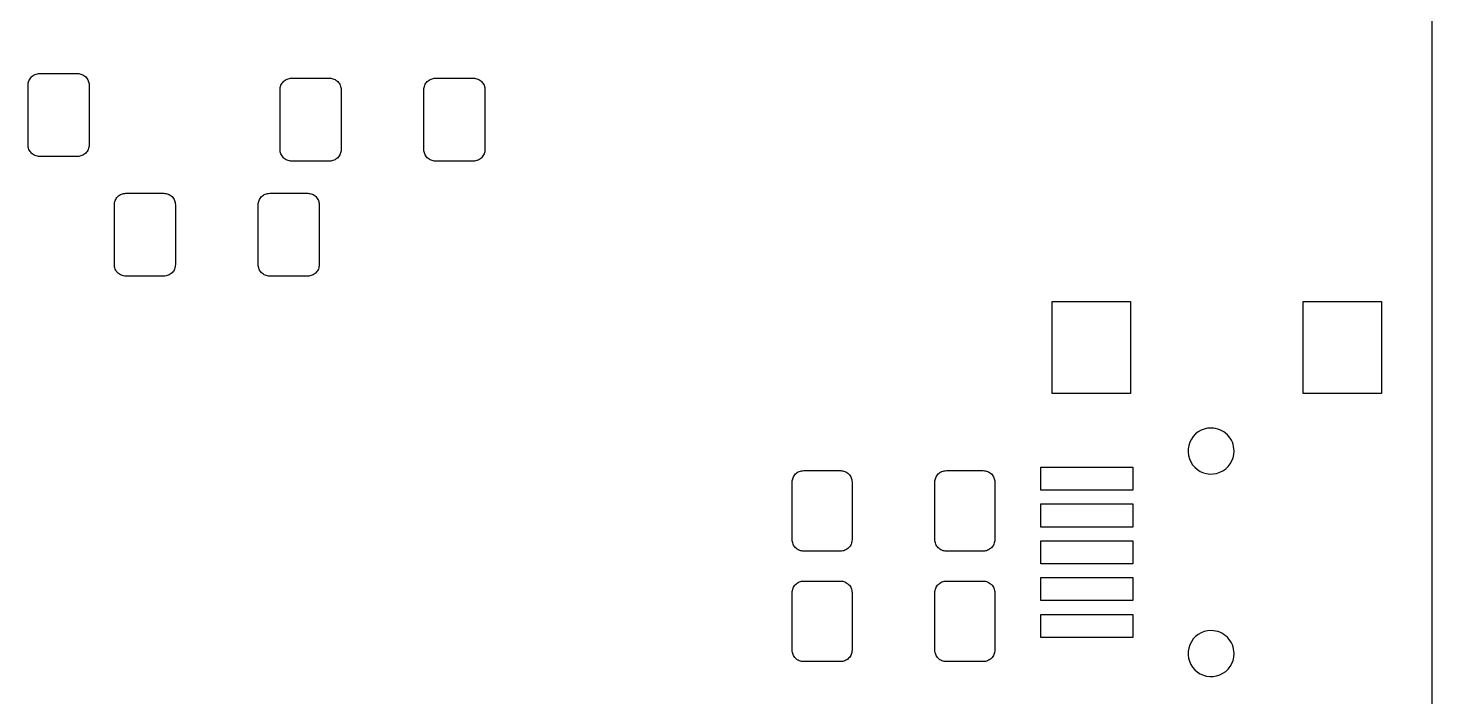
# Model space of a CAD drawing. Extents: x 0 to 61, y 0 to 68.6.
# Drawn here: x 30.49 to 60.98, y 16.34 to 30.87 of the extents above; entities that cross this region are included whole.
import ezdxf

# ---------------------------------------------------------------- set-up
doc = ezdxf.new("R2010")
doc.units = 0
doc.layers.add('Layer_1', color=7, linetype='CONTINUOUS')

msp = doc.modelspace()

# ---------------------------------------------------------------- linework, layer by layer
at = {"layer": 'Layer_1', "color": 7}
for p, q in [((60.98499, 65.505666), (60.98499, 3.125776)), ((56.187182, 22.184799), (56.187182, 22.184799)), ((56.187182, 22.184799), (56.187182, 22.184799)), ((56.187182, 17.784758), (56.187182, 17.784758)), ((56.187182, 17.784758), (56.187182, 17.784758))]:
    msp.add_line(p, q, dxfattribs=at)
at = {"layer": 'Layer_1', "color": 1}
for p, q in [((30.487195, 29.634753), (30.488211, 29.659391)), ((30.487195, 28.33478), (30.487195, 29.634753)), ((30.488211, 29.659391), (30.492021, 29.683521)), ((30.492021, 29.683521), (30.497863, 29.707397)), ((30.497863, 29.707397), (30.506245, 29.730511)), ((30.506245, 29.730511), (30.516659, 29.752609)), ((30.516659, 29.752609), (30.529359, 29.773691)), ((30.529359, 29.773691), (30.543837, 29.793503)), ((30.543837, 29.793503), (30.560347, 29.811537)), ((30.560347, 29.811537), (30.578635, 29.828047)), ((30.578635, 29.828047), (30.598193, 29.842779)), ((30.598193, 29.842779), (30.619275, 29.855225)), ((30.619275, 29.855225), (30.641373, 29.865893)), ((30.641373, 29.865893), (30.664487, 29.874021)), ((30.664487, 29.874021), (30.688363, 29.880117)), ((30.688363, 29.880117), (30.712493, 29.883673)), ((30.712493, 29.883673), (30.737131, 29.884943)), ((30.737131, 29.884943), (31.562124, 29.884943)), ((31.562124, 29.884943), (31.586508, 29.883673)), ((31.586508, 29.883673), (31.610892, 29.880117)), ((31.610892, 29.880117), (31.634768, 29.874021)), ((31.634768, 29.874021), (31.657882, 29.865893)), ((31.657882, 29.865893), (31.67998, 29.855225)), ((31.67998, 29.855225), (31.701062, 29.842779)), ((31.701062, 29.842779), (31.72062, 29.828047)), ((31.72062, 29.828047), (31.738908, 29.811537)), ((31.738908, 29.811537), (31.755418, 29.793503)), ((31.755418, 29.793503), (31.769896, 29.773691)), ((31.769896, 29.773691), (31.782596, 29.752609)), ((31.782596, 29.752609), (31.79301, 29.730511)), ((31.79301, 29.730511), (31.801392, 29.707397)), ((31.801392, 29.707397), (31.807234, 29.683521)), ((31.807234, 29.683521), (31.81079, 29.659391)), ((31.81079, 29.659391), (31.81206, 29.634753)), ((31.81206, 29.634753), (31.81206, 28.33478)), ((35.963438, 29.559315), (35.966994, 29.583699)), ((35.966994, 29.583699), (35.972836, 29.607321)), ((35.972836, 29.607321), (35.981218, 29.630435)), ((35.981218, 29.630435), (35.991632, 29.652787)), ((35.991632, 29.652787), (36.004332, 29.673615)), ((36.004332, 29.673615), (36.01881, 29.693427)), ((36.01881, 29.693427), (36.03532, 29.711715)), ((36.03532, 29.711715), (36.053608, 29.728225)), ((36.053608, 29.728225), (36.073166, 29.742703)), ((36.073166, 29.742703), (36.094248, 29.755403)), ((36.094248, 29.755403), (36.116346, 29.765817)), ((36.116346, 29.765817), (36.13946, 29.774199)), ((36.13946, 29.774199), (36.163336, 29.780041)), ((36.163336, 29.780041), (36.18772, 29.783597)), ((36.18772, 29.783597), (36.212104, 29.784867)), ((36.212104, 29.784867), (37.037096, 29.784867)), ((37.037096, 29.784867), (37.061734, 29.783597)), ((37.061734, 29.783597), (37.085864, 29.780041)), ((37.085864, 29.780041), (37.10974, 29.774199)), ((37.10974, 29.774199), (37.132854, 29.765817)), ((37.132854, 29.765817), (37.154952, 29.755403)), ((37.154952, 29.755403), (37.176034, 29.742703)), ((37.176034, 29.742703), (37.195592, 29.728225)), ((37.195592, 29.728225), (37.21388, 29.711715)), ((37.21388, 29.711715), (37.23039, 29.693427)), ((37.23039, 29.693427), (37.244868, 29.673615)), ((37.244868, 29.673615), (37.257568, 29.652787)), ((37.257568, 29.652787), (37.267982, 29.630435)), ((37.267982, 29.630435), (37.276364, 29.607321)), ((37.276364, 29.607321), (37.282206, 29.583699)), ((37.282206, 29.583699), (37.286016, 29.559315)), ((39.088401, 29.559315), (39.091957, 29.583699)), ((39.091957, 29.583699), (39.097799, 29.607321)), ((39.097799, 29.607321), (39.106181, 29.630435)), ((39.106181, 29.630435), (39.116595, 29.652787)), ((39.116595, 29.652787), (39.129295, 29.673615)), ((39.129295, 29.673615), (39.143773, 29.693427)), ((39.143773, 29.693427), (39.160283, 29.711715)), ((39.160283, 29.711715), (39.178571, 29.728225)), ((39.178571, 29.728225), (39.198129, 29.742703)), ((39.198129, 29.742703), (39.219211, 29.755403)), ((39.219211, 29.755403), (39.241563, 29.765817)), ((39.241563, 29.765817), (39.264423, 29.774199)), ((39.264423, 29.774199), (39.288299, 29.780041)), ((39.288299, 29.780041), (39.312683, 29.783597)), ((39.312683, 29.783597), (39.337067, 29.784867)), ((39.337067, 29.784867), (40.16206, 29.784867)), ((40.16206, 29.784867), (40.186698, 29.783597)), ((40.186698, 29.783597), (40.210828, 29.780041)), ((40.210828, 29.780041), (40.234704, 29.774199)), ((40.234704, 29.774199), (40.257818, 29.765817)), ((40.257818, 29.765817), (40.279916, 29.755403)), ((40.279916, 29.755403), (40.300998, 29.742703)), ((40.300998, 29.742703), (40.32081, 29.728225)), ((40.32081, 29.728225), (40.338844, 29.711715)), ((40.338844, 29.711715), (40.355354, 29.693427)), ((40.355354, 29.693427), (40.370086, 29.673615)), ((40.370086, 29.673615), (40.382532, 29.652787)), ((40.382532, 29.652787), (40.3932, 29.630435)), ((40.3932, 29.630435), (40.401328, 29.607321)), ((40.401328, 29.607321), (40.407424, 29.583699)), ((40.407424, 29.583699), (40.41098, 29.559315)), ((35.962168, 29.534931), (35.963438, 29.559315)), ((35.962168, 28.234958), (35.962168, 29.534931)), ((37.286016, 29.559315), (37.287032, 29.534931)), ((37.287032, 29.534931), (37.287032, 28.234958)), ((39.087131, 29.534931), (39.088401, 29.559315)), ((39.087131, 28.234958), (39.087131, 29.534931)), ((40.41098, 29.559315), (40.411996, 29.534931)), ((40.411996, 29.534931), (40.411996, 28.234958)), ((30.488211, 28.310396), (30.487195, 28.33478)), ((30.492021, 28.286012), (30.488211, 28.310396)), ((30.497863, 28.26239), (30.492021, 28.286012)), ((30.506245, 28.239276), (30.497863, 28.26239)), ((30.516659, 28.216924), (30.506245, 28.239276)), ((30.529359, 28.195842), (30.516659, 28.216924)), ((30.543837, 28.176284), (30.529359, 28.195842)), ((30.560347, 28.157996), (30.543837, 28.176284)), ((30.578635, 28.141486), (30.560347, 28.157996)), ((30.598193, 28.127008), (30.578635, 28.141486)), ((30.619275, 28.114308), (30.598193, 28.127008)), ((30.641373, 28.103894), (30.619275, 28.114308)), ((30.664487, 28.095512), (30.641373, 28.103894)), ((30.688363, 28.08967), (30.664487, 28.095512)), ((30.712493, 28.086114), (30.688363, 28.08967)), ((30.737131, 28.084844), (30.712493, 28.086114)), ((31.562124, 28.084844), (30.737131, 28.084844)), ((31.586508, 28.086114), (31.562124, 28.084844)), ((31.610892, 28.08967), (31.586508, 28.086114)), ((31.634768, 28.095512), (31.610892, 28.08967)), ((31.657882, 28.103894), (31.634768, 28.095512)), ((31.67998, 28.114308), (31.657882, 28.103894)), ((31.701062, 28.127008), (31.67998, 28.114308)), ((31.72062, 28.141486), (31.701062, 28.127008)), ((31.738908, 28.157996), (31.72062, 28.141486)), ((31.755418, 28.176284), (31.738908, 28.157996)), ((31.769896, 28.195842), (31.755418, 28.176284)), ((31.782596, 28.216924), (31.769896, 28.195842)), ((31.79301, 28.239276), (31.782596, 28.216924)), ((31.801392, 28.26239), (31.79301, 28.239276)), ((31.807234, 28.286012), (31.801392, 28.26239)), ((31.81079, 28.310396), (31.807234, 28.286012)), ((31.81206, 28.33478), (31.81079, 28.310396)), ((35.963438, 28.21032), (35.962168, 28.234958)), ((35.966994, 28.18619), (35.963438, 28.21032)), ((35.972836, 28.162314), (35.966994, 28.18619)), ((35.981218, 28.1392), (35.972836, 28.162314)), ((35.991632, 28.117102), (35.981218, 28.1392)), ((36.004332, 28.09602), (35.991632, 28.117102)), ((36.01881, 28.076208), (36.004332, 28.09602)), ((36.03532, 28.058174), (36.01881, 28.076208)), ((36.053608, 28.041664), (36.03532, 28.058174)), ((37.21388, 28.058174), (37.195592, 28.041664)), ((37.23039, 28.076208), (37.21388, 28.058174)), ((37.244868, 28.09602), (37.23039, 28.076208)), ((37.257568, 28.117102), (37.244868, 28.09602)), ((37.267982, 28.1392), (37.257568, 28.117102)), ((37.276364, 28.162314), (37.267982, 28.1392)), ((37.282206, 28.18619), (37.276364, 28.162314)), ((37.286016, 28.21032), (37.282206, 28.18619)), ((37.287032, 28.234958), (37.286016, 28.21032)), ((39.088401, 28.21032), (39.087131, 28.234958)), ((39.091957, 28.18619), (39.088401, 28.21032)), ((39.097799, 28.162314), (39.091957, 28.18619)), ((39.106181, 28.1392), (39.097799, 28.162314)), ((39.116595, 28.117102), (39.106181, 28.1392)), ((39.129295, 28.09602), (39.116595, 28.117102)), ((39.143773, 28.076208), (39.129295, 28.09602)), ((39.160283, 28.058174), (39.143773, 28.076208)), ((39.178571, 28.041664), (39.160283, 28.058174)), ((40.338844, 28.058174), (40.32081, 28.041664)), ((40.355354, 28.076208), (40.338844, 28.058174)), ((40.370086, 28.09602), (40.355354, 28.076208)), ((40.382532, 28.117102), (40.370086, 28.09602)), ((40.3932, 28.1392), (40.382532, 28.117102)), ((40.401328, 28.162314), (40.3932, 28.1392)), ((40.407424, 28.18619), (40.401328, 28.162314)), ((40.41098, 28.21032), (40.407424, 28.18619)), ((40.411996, 28.234958), (40.41098, 28.21032)), ((36.073166, 28.026932), (36.053608, 28.041664)), ((36.094248, 28.014486), (36.073166, 28.026932)), ((36.116346, 28.003818), (36.094248, 28.014486)), ((36.13946, 27.99569), (36.116346, 28.003818)), ((36.163336, 27.989594), (36.13946, 27.99569)), ((36.18772, 27.986038), (36.163336, 27.989594)), ((36.212104, 27.984768), (36.18772, 27.986038)), ((37.037096, 27.984768), (36.212104, 27.984768)), ((37.061734, 27.986038), (37.037096, 27.984768)), ((37.085864, 27.989594), (37.061734, 27.986038)), ((37.10974, 27.99569), (37.085864, 27.989594)), ((37.132854, 28.003818), (37.10974, 27.99569)), ((37.154952, 28.014486), (37.132854, 28.003818)), ((37.176034, 28.026932), (37.154952, 28.014486)), ((37.195592, 28.041664), (37.176034, 28.026932)), ((39.198129, 28.026932), (39.178571, 28.041664)), ((39.219211, 28.014486), (39.198129, 28.026932)), ((39.241563, 28.003818), (39.219211, 28.014486)), ((39.264423, 27.99569), (39.241563, 28.003818)), ((39.288299, 27.989594), (39.264423, 27.99569)), ((39.312683, 27.986038), (39.288299, 27.989594)), ((39.337067, 27.984768), (39.312683, 27.986038)), ((40.16206, 27.984768), (39.337067, 27.984768)), ((40.186698, 27.986038), (40.16206, 27.984768)), ((40.210828, 27.989594), (40.186698, 27.986038)), ((40.234704, 27.99569), (40.210828, 27.989594)), ((40.257818, 28.003818), (40.234704, 27.99569)), ((40.279916, 28.014486), (40.257818, 28.003818)), ((40.300998, 28.026932), (40.279916, 28.014486)), ((40.32081, 28.041664), (40.300998, 28.026932)), ((32.38102, 27.130565), (32.391688, 27.152663)), ((32.391688, 27.152663), (32.404134, 27.173745)), ((32.404134, 27.173745), (32.418866, 27.193557)), ((32.418866, 27.193557), (32.435376, 27.211591)), ((32.435376, 27.211591), (32.45341, 27.228101)), ((32.45341, 27.228101), (32.473222, 27.242833)), ((32.473222, 27.242833), (32.494304, 27.25528)), ((32.494304, 27.25528), (32.516402, 27.265694)), ((32.516402, 27.265694), (32.539516, 27.274076)), ((32.539516, 27.274076), (32.563392, 27.279918)), ((32.563392, 27.279918), (32.587522, 27.283728)), ((32.587522, 27.283728), (32.61216, 27.284744)), ((32.61216, 27.284744), (33.437153, 27.284744)), ((33.437153, 27.284744), (33.461537, 27.283728)), ((33.461537, 27.283728), (33.485921, 27.279918)), ((33.485921, 27.279918), (33.509797, 27.274076)), ((33.509797, 27.274076), (33.532911, 27.265694)), ((33.532911, 27.265694), (33.555009, 27.25528)), ((33.555009, 27.25528), (33.576091, 27.242833)), ((33.576091, 27.242833), (33.595649, 27.228101)), ((33.595649, 27.228101), (33.613937, 27.211591)), ((33.613937, 27.211591), (33.630447, 27.193557)), ((33.630447, 27.193557), (33.644925, 27.173745)), ((33.644925, 27.173745), (33.657625, 27.152663)), ((33.657625, 27.152663), (33.668039, 27.130565)), ((35.506238, 27.130565), (35.516652, 27.152663)), ((35.516652, 27.152663), (35.529352, 27.173745)), ((35.529352, 27.173745), (35.54383, 27.193557)), ((35.54383, 27.193557), (35.56034, 27.211591)), ((35.56034, 27.211591), (35.578628, 27.228101)), ((35.578628, 27.228101), (35.598186, 27.242833)), ((35.598186, 27.242833), (35.619268, 27.25528)), ((35.619268, 27.25528), (35.641366, 27.265694)), ((35.641366, 27.265694), (35.66448, 27.274076)), ((35.66448, 27.274076), (35.688356, 27.279918)), ((35.688356, 27.279918), (35.712486, 27.283728)), ((35.712486, 27.283728), (35.737124, 27.284744)), ((35.737124, 27.284744), (36.562116, 27.284744)), ((36.562116, 27.284744), (36.5865, 27.283728)), ((36.5865, 27.283728), (36.610884, 27.279918)), ((36.610884, 27.279918), (36.63476, 27.274076)), ((36.63476, 27.274076), (36.657874, 27.265694)), ((36.657874, 27.265694), (36.679972, 27.25528)), ((36.679972, 27.25528), (36.701054, 27.242833)), ((36.701054, 27.242833), (36.720612, 27.228101)), ((36.720612, 27.228101), (36.7389, 27.211591)), ((36.7389, 27.211591), (36.75541, 27.193557)), ((36.75541, 27.193557), (36.769888, 27.173745)), ((36.769888, 27.173745), (36.782588, 27.152663)), ((36.782588, 27.152663), (36.793002, 27.130565)), ((32.362224, 27.034807), (32.36324, 27.059445)), ((32.362224, 25.734835), (32.362224, 27.034807)), ((32.36324, 27.059445), (32.366796, 27.083575)), ((32.366796, 27.083575), (32.372892, 27.107451)), ((32.372892, 27.107451), (32.38102, 27.130565)), ((33.668039, 27.130565), (33.676421, 27.107451)), ((33.676421, 27.107451), (33.682263, 27.083575)), ((33.682263, 27.083575), (33.685819, 27.059445)), ((33.685819, 27.059445), (33.687089, 27.034807)), ((33.687089, 27.034807), (33.687089, 25.734835)), ((35.487188, 27.034807), (35.488204, 27.059445)), ((35.487188, 25.734835), (35.487188, 27.034807)), ((35.488204, 27.059445), (35.492014, 27.083575)), ((35.492014, 27.083575), (35.497856, 27.107451)), ((35.497856, 27.107451), (35.506238, 27.130565)), ((36.793002, 27.130565), (36.801384, 27.107451)), ((36.801384, 27.107451), (36.807226, 27.083575)), ((36.807226, 27.083575), (36.811036, 27.059445)), ((36.811036, 27.059445), (36.812052, 27.034807)), ((36.812052, 27.034807), (36.812052, 25.734835)), ((32.36324, 25.710451), (32.362224, 25.734835)), ((32.366796, 25.686067), (32.36324, 25.710451)), ((32.372892, 25.662191), (32.366796, 25.686067)), ((32.38102, 25.639077), (32.372892, 25.662191)), ((32.391688, 25.616979), (32.38102, 25.639077)), ((33.668039, 25.639077), (33.657625, 25.616979)), ((33.676421, 25.662191), (33.668039, 25.639077)), ((33.682263, 25.686067), (33.676421, 25.662191)), ((33.685819, 25.710451), (33.682263, 25.686067)), ((33.687089, 25.734835), (33.685819, 25.710451)), ((35.488204, 25.710451), (35.487188, 25.734835)), ((35.492014, 25.686067), (35.488204, 25.710451)), ((35.497856, 25.662191), (35.492014, 25.686067)), ((35.506238, 25.639077), (35.497856, 25.662191)), ((35.516652, 25.616979), (35.506238, 25.639077)), ((36.793002, 25.639077), (36.782588, 25.616979)), ((36.801384, 25.662191), (36.793002, 25.639077)), ((36.807226, 25.686067), (36.801384, 25.662191)), ((36.811036, 25.710451), (36.807226, 25.686067)), ((36.812052, 25.734835), (36.811036, 25.710451)), ((32.404134, 25.595897), (32.391688, 25.616979)), ((32.418866, 25.576339), (32.404134, 25.595897)), ((32.435376, 25.558051), (32.418866, 25.576339)), ((32.45341, 25.541541), (32.435376, 25.558051)), ((32.473222, 25.527063), (32.45341, 25.541541)), ((32.494304, 25.514363), (32.473222, 25.527063)), ((32.516402, 25.503949), (32.494304, 25.514363)), ((32.539516, 25.495567), (32.516402, 25.503949)), ((32.563392, 25.489725), (32.539516, 25.495567)), ((32.587522, 25.486169), (32.563392, 25.489725)), ((32.61216, 25.484899), (32.587522, 25.486169)), ((33.437153, 25.484899), (32.61216, 25.484899)), ((33.461537, 25.486169), (33.437153, 25.484899)), ((33.485921, 25.489725), (33.461537, 25.486169)), ((33.509797, 25.495567), (33.485921, 25.489725)), ((33.532911, 25.503949), (33.509797, 25.495567)), ((33.555009, 25.514363), (33.532911, 25.503949)), ((33.576091, 25.527063), (33.555009, 25.514363)), ((33.595649, 25.541541), (33.576091, 25.527063)), ((33.613937, 25.558051), (33.595649, 25.541541)), ((33.630447, 25.576339), (33.613937, 25.558051)), ((33.644925, 25.595897), (33.630447, 25.576339)), ((33.657625, 25.616979), (33.644925, 25.595897)), ((35.529352, 25.595897), (35.516652, 25.616979)), ((35.54383, 25.576339), (35.529352, 25.595897)), ((35.56034, 25.558051), (35.54383, 25.576339)), ((35.578628, 25.541541), (35.56034, 25.558051)), ((35.598186, 25.527063), (35.578628, 25.541541)), ((35.619268, 25.514363), (35.598186, 25.527063)), ((35.641366, 25.503949), (35.619268, 25.514363)), ((35.66448, 25.495567), (35.641366, 25.503949)), ((35.688356, 25.489725), (35.66448, 25.495567)), ((35.712486, 25.486169), (35.688356, 25.489725)), ((35.737124, 25.484899), (35.712486, 25.486169)), ((36.562116, 25.484899), (35.737124, 25.484899)), ((36.5865, 25.486169), (36.562116, 25.484899)), ((36.610884, 25.489725), (36.5865, 25.486169)), ((36.63476, 25.495567), (36.610884, 25.489725)), ((36.657874, 25.503949), (36.63476, 25.495567)), ((36.679972, 25.514363), (36.657874, 25.503949)), ((36.701054, 25.527063), (36.679972, 25.514363)), ((36.720612, 25.541541), (36.701054, 25.527063)), ((36.7389, 25.558051), (36.720612, 25.541541)), ((36.75541, 25.576339), (36.7389, 25.558051)), ((36.769888, 25.595897), (36.75541, 25.576339)), ((36.782588, 25.616979), (36.769888, 25.595897)), ((52.737098, 22.934737), (52.737098, 24.934734)), ((52.737098, 24.934734), (54.437121, 24.934734)), ((54.437121, 24.934734), (54.437121, 22.934737)), ((58.187179, 22.934737), (58.187179, 24.934734)), ((58.187179, 24.934734), (59.887202, 24.934734)), ((59.887202, 24.934734), (59.887202, 22.934737)), ((54.437121, 22.934737), (52.737098, 22.934737)), ((59.887202, 22.934737), (58.187179, 22.934737)), ((47.088389, 21.034308), (47.091945, 21.058692)), ((47.091945, 21.058692), (47.097787, 21.082314)), ((47.097787, 21.082314), (47.106169, 21.105428)), ((47.106169, 21.105428), (47.116583, 21.12778)), ((47.116583, 21.12778), (47.129283, 21.148862)), ((47.129283, 21.148862), (47.143761, 21.16842)), ((47.143761, 21.16842), (47.160271, 21.186708)), ((47.160271, 21.186708), (47.178559, 21.203219)), ((47.178559, 21.203219), (47.198117, 21.217697)), ((47.198117, 21.217697), (47.219199, 21.230397)), ((47.219199, 21.230397), (47.241551, 21.240811)), ((47.241551, 21.240811), (47.264665, 21.249193)), ((47.264665, 21.249193), (47.288287, 21.255035)), ((47.288287, 21.255035), (47.312671, 21.258591)), ((47.312671, 21.258591), (47.337055, 21.259861)), ((47.337055, 21.259861), (48.137156, 21.259861)), ((48.137156, 21.259861), (48.16154, 21.258591)), ((48.16154, 21.258591), (48.185924, 21.255035)), ((48.185924, 21.255035), (48.2098, 21.249193)), ((48.2098, 21.249193), (48.232914, 21.240811)), ((48.232914, 21.240811), (48.255012, 21.230397)), ((48.255012, 21.230397), (48.276094, 21.217697)), ((48.276094, 21.217697), (48.295652, 21.203219)), ((48.295652, 21.203219), (48.31394, 21.186708)), ((48.31394, 21.186708), (48.33045, 21.16842)), ((48.33045, 21.16842), (48.344928, 21.148862)), ((48.344928, 21.148862), (48.357628, 21.12778)), ((48.357628, 21.12778), (48.368042, 21.105428)), ((48.368042, 21.105428), (48.376424, 21.082314)), ((48.376424, 21.082314), (48.382266, 21.058692)), ((48.382266, 21.058692), (48.385822, 21.034308)), ((50.188207, 21.034308), (50.192017, 21.058692)), ((50.192017, 21.058692), (50.197859, 21.082314)), ((50.197859, 21.082314), (50.206241, 21.105428)), ((50.206241, 21.105428), (50.216655, 21.12778)), ((50.216655, 21.12778), (50.229355, 21.148862)), ((50.229355, 21.148862), (50.243833, 21.16842)), ((50.243833, 21.16842), (50.260343, 21.186708)), ((50.260343, 21.186708), (50.278631, 21.203219)), ((50.278631, 21.203219), (50.298189, 21.217697)), ((50.298189, 21.217697), (50.319271, 21.230397)), ((50.319271, 21.230397), (50.341369, 21.240811)), ((50.341369, 21.240811), (50.364483, 21.249193)), ((50.364483, 21.249193), (50.388359, 21.255035)), ((50.388359, 21.255035), (50.412743, 21.258591)), ((50.412743, 21.258591), (50.437127, 21.259861)), ((50.437127, 21.259861), (51.237227, 21.259861)), ((51.237227, 21.259861), (51.261611, 21.258591)), ((51.261611, 21.258591), (51.285995, 21.255035)), ((51.285995, 21.255035), (51.309617, 21.249193)), ((51.309617, 21.249193), (51.332731, 21.240811)), ((51.332731, 21.240811), (51.355083, 21.230397)), ((51.355083, 21.230397), (51.375911, 21.217697)), ((51.375911, 21.217697), (51.395723, 21.203219)), ((51.395723, 21.203219), (51.414011, 21.186708)), ((51.414011, 21.186708), (51.430267, 21.16842)), ((51.430267, 21.16842), (51.444999, 21.148862)), ((51.444999, 21.148862), (51.457699, 21.12778)), ((51.457699, 21.12778), (51.468113, 21.105428)), ((51.468113, 21.105428), (51.476242, 21.082314)), ((51.476242, 21.082314), (51.482338, 21.058692)), ((51.482338, 21.058692), (51.485894, 21.034308)), ((52.487162, 20.834918), (52.487162, 21.334791)), ((52.487162, 21.334791), (54.487159, 21.334791)), ((54.487159, 21.334791), (54.487159, 20.834918)), ((47.087119, 21.009924), (47.088389, 21.034308)), ((47.087119, 19.759736), (47.087119, 21.009924)), ((48.385822, 21.034308), (48.387092, 21.009924)), ((48.387092, 21.009924), (48.387092, 19.759736)), ((50.187191, 21.009924), (50.188207, 21.034308)), ((50.187191, 19.759736), (50.187191, 21.009924)), ((51.485894, 21.034308), (51.487164, 21.009924)), ((51.487164, 21.009924), (51.487164, 19.759736)), ((54.487159, 20.834918), (52.487162, 20.834918)), ((52.487162, 20.034818), (52.487162, 20.534944)), ((52.487162, 20.534944), (54.487159, 20.534944)), ((54.487159, 20.534944), (54.487159, 20.034818)), ((54.487159, 20.034818), (52.487162, 20.034818)), ((47.088389, 19.735352), (47.087119, 19.759736)), ((47.091945, 19.710968), (47.088389, 19.735352)), ((47.097787, 19.687346), (47.091945, 19.710968)), ((47.106169, 19.664232), (47.097787, 19.687346)), ((47.116583, 19.64188), (47.106169, 19.664232)), ((47.129283, 19.621052), (47.116583, 19.64188)), ((47.143761, 19.60124), (47.129283, 19.621052)), ((47.160271, 19.582952), (47.143761, 19.60124)), ((47.178559, 19.566696), (47.160271, 19.582952)), ((47.198117, 19.551964), (47.178559, 19.566696)), ((47.219199, 19.539264), (47.198117, 19.551964)), ((47.241551, 19.52885), (47.219199, 19.539264)), ((47.264665, 19.520722), (47.241551, 19.52885)), ((47.288287, 19.514626), (47.264665, 19.520722)), ((48.2098, 19.520722), (48.185924, 19.514626)), ((48.232914, 19.52885), (48.2098, 19.520722)), ((48.255012, 19.539264), (48.232914, 19.52885)), ((48.276094, 19.551964), (48.255012, 19.539264)), ((48.295652, 19.566696), (48.276094, 19.551964)), ((48.31394, 19.582952), (48.295652, 19.566696)), ((48.33045, 19.60124), (48.31394, 19.582952)), ((48.344928, 19.621052), (48.33045, 19.60124)), ((48.357628, 19.64188), (48.344928, 19.621052)), ((48.368042, 19.664232), (48.357628, 19.64188)), ((48.376424, 19.687346), (48.368042, 19.664232)), ((48.382266, 19.710968), (48.376424, 19.687346)), ((48.385822, 19.735352), (48.382266, 19.710968)), ((48.387092, 19.759736), (48.385822, 19.735352)), ((50.188207, 19.735352), (50.187191, 19.759736)), ((50.192017, 19.710968), (50.188207, 19.735352)), ((50.197859, 19.687346), (50.192017, 19.710968)), ((50.206241, 19.664232), (50.197859, 19.687346)), ((50.216655, 19.64188), (50.206241, 19.664232)), ((50.229355, 19.621052), (50.216655, 19.64188)), ((50.243833, 19.60124), (50.229355, 19.621052)), ((50.260343, 19.582952), (50.243833, 19.60124)), ((50.278631, 19.566696), (50.260343, 19.582952)), ((50.298189, 19.551964), (50.278631, 19.566696)), ((50.319271, 19.539264), (50.298189, 19.551964)), ((50.341369, 19.52885), (50.319271, 19.539264)), ((50.364483, 19.520722), (50.341369, 19.52885)), ((50.388359, 19.514626), (50.364483, 19.520722)), ((51.309617, 19.520722), (51.285995, 19.514626)), ((51.332731, 19.52885), (51.309617, 19.520722)), ((51.355083, 19.539264), (51.332731, 19.52885)), ((51.375911, 19.551964), (51.355083, 19.539264)), ((51.395723, 19.566696), (51.375911, 19.551964)), ((51.414011, 19.582952), (51.395723, 19.566696)), ((51.430267, 19.60124), (51.414011, 19.582952)), ((51.444999, 19.621052), (51.430267, 19.60124)), ((51.457699, 19.64188), (51.444999, 19.621052)), ((51.468113, 19.664232), (51.457699, 19.64188)), ((51.476242, 19.687346), (51.468113, 19.664232)), ((51.482338, 19.710968), (51.476242, 19.687346)), ((51.485894, 19.735352), (51.482338, 19.710968)), ((51.487164, 19.759736), (51.485894, 19.735352)), ((52.487162, 19.234718), (52.487162, 19.734844)), ((52.487162, 19.734844), (54.487159, 19.734844)), ((54.487159, 19.734844), (54.487159, 19.234718)), ((47.312671, 19.51107), (47.288287, 19.514626)), ((47.337055, 19.5098), (47.312671, 19.51107)), ((48.137156, 19.5098), (47.337055, 19.5098)), ((48.16154, 19.51107), (48.137156, 19.5098)), ((48.185924, 19.514626), (48.16154, 19.51107)), ((50.412743, 19.51107), (50.388359, 19.514626)), ((50.437127, 19.5098), (50.412743, 19.51107)), ((51.237227, 19.5098), (50.437127, 19.5098)), ((51.261611, 19.51107), (51.237227, 19.5098)), ((51.285995, 19.514626), (51.261611, 19.51107)), ((54.487159, 19.234718), (52.487162, 19.234718)), ((52.487162, 18.434871), (52.487162, 18.934743)), ((52.487162, 18.934743), (54.487159, 18.934743)), ((54.487159, 18.934743), (54.487159, 18.434871)), ((47.087119, 18.609877), (47.088389, 18.634261)), ((47.087119, 17.359943), (47.087119, 18.609877)), ((47.088389, 18.634261), (47.091945, 18.658645)), ((47.091945, 18.658645), (47.097787, 18.682521)), ((47.097787, 18.682521), (47.106169, 18.705635)), ((47.106169, 18.705635), (47.116583, 18.727733)), ((47.116583, 18.727733), (47.129283, 18.748815)), ((47.129283, 18.748815), (47.143761, 18.768373)), ((47.143761, 18.768373), (47.160271, 18.786661)), ((47.160271, 18.786661), (47.178559, 18.803171)), ((47.178559, 18.803171), (47.198117, 18.817649)), ((47.198117, 18.817649), (47.219199, 18.830349)), ((47.219199, 18.830349), (47.241551, 18.840763)), ((47.241551, 18.840763), (47.264665, 18.849145)), ((47.264665, 18.849145), (47.288287, 18.854987)), ((47.288287, 18.854987), (47.312671, 18.858543)), ((47.312671, 18.858543), (47.337055, 18.859813)), ((47.337055, 18.859813), (48.137156, 18.859813)), ((48.137156, 18.859813), (48.16154, 18.858543)), ((48.16154, 18.858543), (48.185924, 18.854987)), ((48.185924, 18.854987), (48.2098, 18.849145)), ((48.2098, 18.849145), (48.232914, 18.840763)), ((48.232914, 18.840763), (48.255012, 18.830349)), ((48.255012, 18.830349), (48.276094, 18.817649)), ((48.276094, 18.817649), (48.295652, 18.803171)), ((48.295652, 18.803171), (48.31394, 18.786661)), ((48.31394, 18.786661), (48.33045, 18.768373)), ((48.33045, 18.768373), (48.344928, 18.748815)), ((48.344928, 18.748815), (48.357628, 18.727733)), ((48.357628, 18.727733), (48.368042, 18.705635)), ((48.368042, 18.705635), (48.376424, 18.682521)), ((48.376424, 18.682521), (48.382266, 18.658645)), ((48.382266, 18.658645), (48.385822, 18.634261)), ((48.385822, 18.634261), (48.387092, 18.609877)), ((48.387092, 18.609877), (48.387092, 17.359943)), ((50.187191, 18.609877), (50.188207, 18.634261)), ((50.187191, 17.359943), (50.187191, 18.609877)), ((50.188207, 18.634261), (50.192017, 18.658645)), ((50.192017, 18.658645), (50.197859, 18.682521)), ((50.197859, 18.682521), (50.206241, 18.705635)), ((50.206241, 18.705635), (50.216655, 18.727733)), ((50.216655, 18.727733), (50.229355, 18.748815)), ((50.229355, 18.748815), (50.243833, 18.768373)), ((50.243833, 18.768373), (50.260343, 18.786661)), ((50.260343, 18.786661), (50.278631, 18.803171)), ((50.278631, 18.803171), (50.298189, 18.817649)), ((50.298189, 18.817649), (50.319271, 18.830349)), ((50.319271, 18.830349), (50.341369, 18.840763)), ((50.341369, 18.840763), (50.364483, 18.849145)), ((50.364483, 18.849145), (50.388359, 18.854987)), ((50.388359, 18.854987), (50.412743, 18.858543)), ((50.412743, 18.858543), (50.437127, 18.859813)), ((50.437127, 18.859813), (51.237227, 18.859813)), ((51.237227, 18.859813), (51.261611, 18.858543)), ((51.261611, 18.858543), (51.285995, 18.854987)), ((51.285995, 18.854987), (51.309617, 18.849145)), ((51.309617, 18.849145), (51.332731, 18.840763)), ((51.332731, 18.840763), (51.355083, 18.830349)), ((51.355083, 18.830349), (51.375911, 18.817649)), ((51.375911, 18.817649), (51.395723, 18.803171)), ((51.395723, 18.803171), (51.414011, 18.786661)), ((51.414011, 18.786661), (51.430267, 18.768373)), ((51.430267, 18.768373), (51.444999, 18.748815)), ((51.444999, 18.748815), (51.457699, 18.727733)), ((51.457699, 18.727733), (51.468113, 18.705635)), ((51.468113, 18.705635), (51.476242, 18.682521)), ((51.476242, 18.682521), (51.482338, 18.658645)), ((51.482338, 18.658645), (51.485894, 18.634261)), ((51.485894, 18.634261), (51.487164, 18.609877)), ((51.487164, 18.609877), (51.487164, 17.359943)), ((54.487159, 18.434871), (52.487162, 18.434871)), ((52.487162, 17.634771), (52.487162, 18.134897)), ((52.487162, 18.134897), (54.487159, 18.134897)), ((54.487159, 18.134897), (54.487159, 17.634771)), ((54.487159, 17.634771), (52.487162, 17.634771)), ((47.088389, 17.335305), (47.087119, 17.359943)), ((47.091945, 17.311175), (47.088389, 17.335305)), ((47.097787, 17.287299), (47.091945, 17.311175)), ((47.106169, 17.264185), (47.097787, 17.287299)), ((47.116583, 17.242087), (47.106169, 17.264185)), ((47.129283, 17.221005), (47.116583, 17.242087)), ((47.143761, 17.201193), (47.129283, 17.221005)), ((47.160271, 17.183159), (47.143761, 17.201193)), ((47.178559, 17.166649), (47.160271, 17.183159)), ((47.198117, 17.151916), (47.178559, 17.166649)), ((47.219199, 17.13947), (47.198117, 17.151916)), ((47.241551, 17.128802), (47.219199, 17.13947)), ((47.264665, 17.120674), (47.241551, 17.128802)), ((47.288287, 17.114578), (47.264665, 17.120674)), ((47.312671, 17.111022), (47.288287, 17.114578)), ((47.337055, 17.109752), (47.312671, 17.111022)), ((48.137156, 17.109752), (47.337055, 17.109752)), ((48.16154, 17.111022), (48.137156, 17.109752)), ((48.185924, 17.114578), (48.16154, 17.111022)), ((48.2098, 17.120674), (48.185924, 17.114578)), ((48.232914, 17.128802), (48.2098, 17.120674)), ((48.255012, 17.13947), (48.232914, 17.128802)), ((48.276094, 17.151916), (48.255012, 17.13947)), ((48.295652, 17.166649), (48.276094, 17.151916)), ((48.31394, 17.183159), (48.295652, 17.166649)), ((48.33045, 17.201193), (48.31394, 17.183159)), ((48.344928, 17.221005), (48.33045, 17.201193)), ((48.357628, 17.242087), (48.344928, 17.221005)), ((48.368042, 17.264185), (48.357628, 17.242087)), ((48.376424, 17.287299), (48.368042, 17.264185)), ((48.382266, 17.311175), (48.376424, 17.287299)), ((48.385822, 17.335305), (48.382266, 17.311175)), ((48.387092, 17.359943), (48.385822, 17.335305)), ((50.188207, 17.335305), (50.187191, 17.359943)), ((50.192017, 17.311175), (50.188207, 17.335305)), ((50.197859, 17.287299), (50.192017, 17.311175)), ((50.206241, 17.264185), (50.197859, 17.287299)), ((50.216655, 17.242087), (50.206241, 17.264185)), ((50.229355, 17.221005), (50.216655, 17.242087)), ((50.243833, 17.201193), (50.229355, 17.221005)), ((50.260343, 17.183159), (50.243833, 17.201193)), ((50.278631, 17.166649), (50.260343, 17.183159)), ((50.298189, 17.151916), (50.278631, 17.166649)), ((50.319271, 17.13947), (50.298189, 17.151916)), ((50.341369, 17.128802), (50.319271, 17.13947)), ((50.364483, 17.120674), (50.341369, 17.128802)), ((50.388359, 17.114578), (50.364483, 17.120674)), ((50.412743, 17.111022), (50.388359, 17.114578)), ((50.437127, 17.109752), (50.412743, 17.111022)), ((51.237227, 17.109752), (50.437127, 17.109752)), ((51.261611, 17.111022), (51.237227, 17.109752)), ((51.285995, 17.114578), (51.261611, 17.111022)), ((51.309617, 17.120674), (51.285995, 17.114578)), ((51.332731, 17.128802), (51.309617, 17.120674)), ((51.355083, 17.13947), (51.332731, 17.128802)), ((51.375911, 17.151916), (51.355083, 17.13947)), ((51.395723, 17.166649), (51.375911, 17.151916)), ((51.414011, 17.183159), (51.395723, 17.166649)), ((51.430267, 17.201193), (51.414011, 17.183159)), ((51.444999, 17.221005), (51.430267, 17.201193)), ((51.457699, 17.242087), (51.444999, 17.221005)), ((51.468113, 17.264185), (51.457699, 17.242087)), ((51.476242, 17.287299), (51.468113, 17.264185)), ((51.482338, 17.311175), (51.476242, 17.287299)), ((51.485894, 17.335305), (51.482338, 17.311175)), ((51.487164, 17.359943), (51.485894, 17.335305))]:
    msp.add_line(p, q, dxfattribs=at)
at = {"layer": 'Layer_1', "color": 7}
for points in [[(56.187182, 22.184799), (55.984951, 22.184799), (55.802633, 22.062979), (55.725243, 21.876142)], [(56.187182, 22.184799), (55.984951, 22.184799), (55.802633, 22.062979), (55.725243, 21.876142)], [(56.540735, 22.038353), (56.446967, 22.132121), (56.31979, 22.184799), (56.187182, 22.184799)], [(56.540735, 22.038353), (56.446967, 22.132121), (56.31979, 22.184799), (56.187182, 22.184799)], [(56.687181, 21.6848), (56.687181, 21.817408), (56.634503, 21.944585), (56.540735, 22.038353)], [(56.687181, 21.6848), (56.687181, 21.817408), (56.634503, 21.944585), (56.540735, 22.038353)], [(55.725243, 21.876142), (55.647852, 21.689305), (55.69063, 21.474246), (55.833629, 21.331247)], [(55.725243, 21.876142), (55.647852, 21.689305), (55.69063, 21.474246), (55.833629, 21.331247)], [(56.378523, 21.222861), (56.56536, 21.300251), (56.687181, 21.482569), (56.687181, 21.6848)], [(56.378523, 21.222861), (56.56536, 21.300251), (56.687181, 21.482569), (56.687181, 21.6848)], [(55.833629, 21.331247), (55.976628, 21.188249), (56.191686, 21.145471), (56.378523, 21.222861)], [(55.833629, 21.331247), (55.976628, 21.188249), (56.191686, 21.145471), (56.378523, 21.222861)], [(56.187182, 17.784758), (55.984951, 17.784758), (55.802633, 17.662937), (55.725243, 17.4761)], [(56.187182, 17.784758), (55.984951, 17.784758), (55.802633, 17.662937), (55.725243, 17.4761)], [(56.540735, 17.638311), (56.446967, 17.732079), (56.31979, 17.784758), (56.187182, 17.784758)], [(56.540735, 17.638311), (56.446967, 17.732079), (56.31979, 17.784758), (56.187182, 17.784758)], [(55.725243, 17.4761), (55.647852, 17.289263), (55.69063, 17.074204), (55.833629, 16.931206)], [(55.725243, 17.4761), (55.647852, 17.289263), (55.69063, 17.074204), (55.833629, 16.931206)], [(56.687181, 17.284759), (56.687181, 17.417367), (56.634503, 17.544543), (56.540735, 17.638311)], [(56.687181, 17.284759), (56.687181, 17.417367), (56.634503, 17.544543), (56.540735, 17.638311)], [(56.378523, 16.822819), (56.56536, 16.90021), (56.687181, 17.082528), (56.687181, 17.284759)], [(56.378523, 16.822819), (56.56536, 16.90021), (56.687181, 17.082528), (56.687181, 17.284759)], [(55.833629, 16.931206), (55.976628, 16.788207), (56.191686, 16.745429), (56.378523, 16.822819)], [(55.833629, 16.931206), (55.976628, 16.788207), (56.191686, 16.745429), (56.378523, 16.822819)]]:
    msp.add_open_spline(points, degree=3, dxfattribs=at)

doc.saveas('drawing.dxf')
